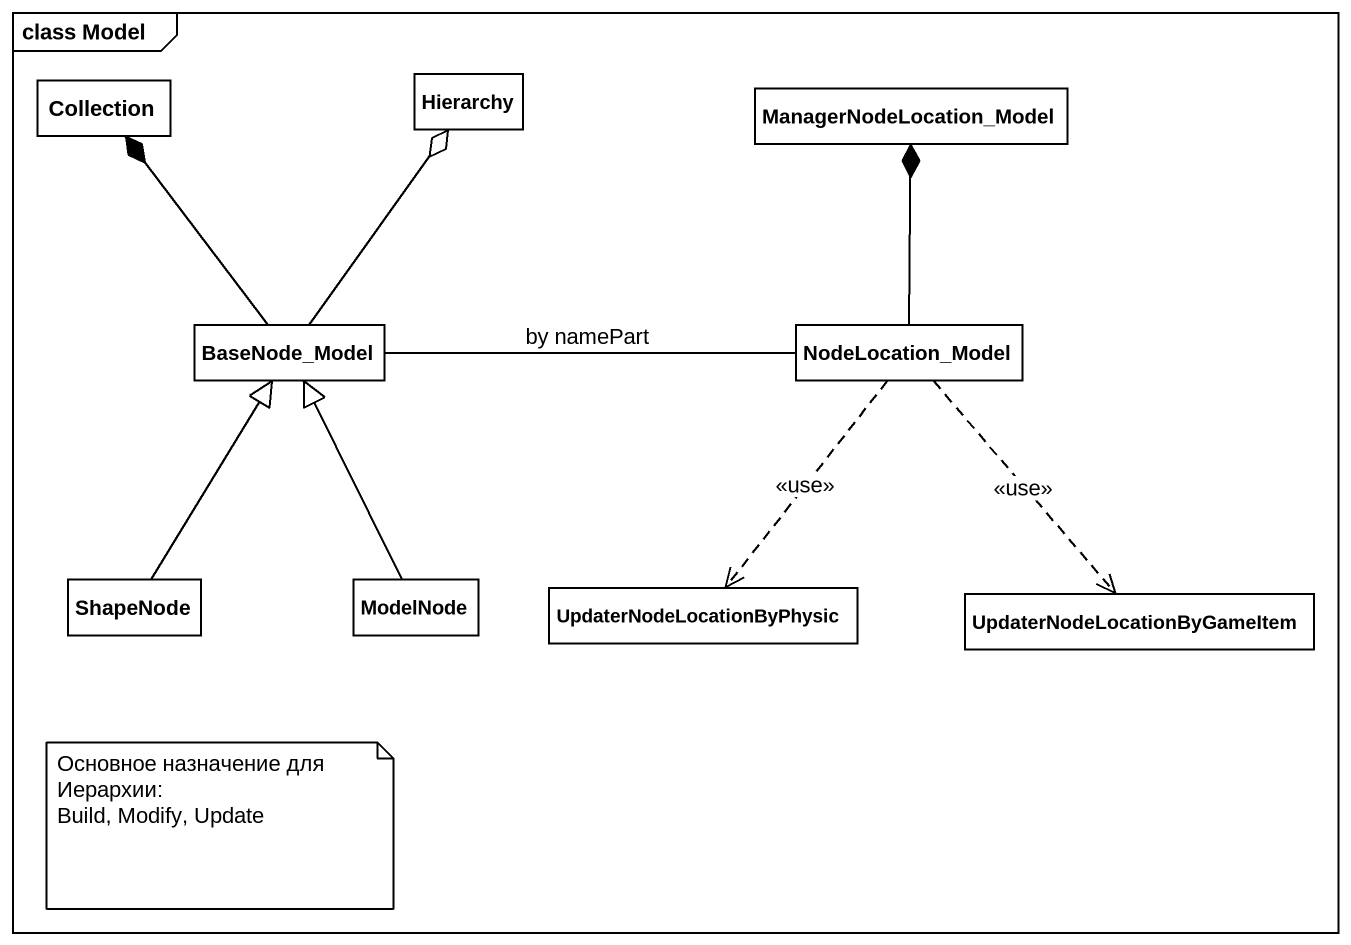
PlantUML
@startuml
mainframe class Model
hide circle
hide empty members
class Collection
class Hierarchy
class ManagerNodeLocation_Model
class BaseNode_Model
class NodeLocation_Model
class ShapeNode
class ModelNode
class UpdaterNodeLocationByPhysic
class "UpdaterNodeLocationByGameItem" as UpdaterNodeLocationByGameIte
BaseNode_Model -up-* Collection
BaseNode_Model -up-o Hierarchy
BaseNode_Model -right- NodeLocation_Model : by namePart
NodeLocation_Model -up-* ManagerNodeLocation_Model
NodeLocation_Model ..> UpdaterNodeLocationByPhysic : <<use>>
NodeLocation_Model ..> UpdaterNodeLocationByGameIte : <<use>>
ShapeNode -up-|> BaseNode_Model
ModelNode -up-|> BaseNode_Model
note as N1
  Основное назначение для Иерархии:
  Build, Modify, Update
end note
@enduml
